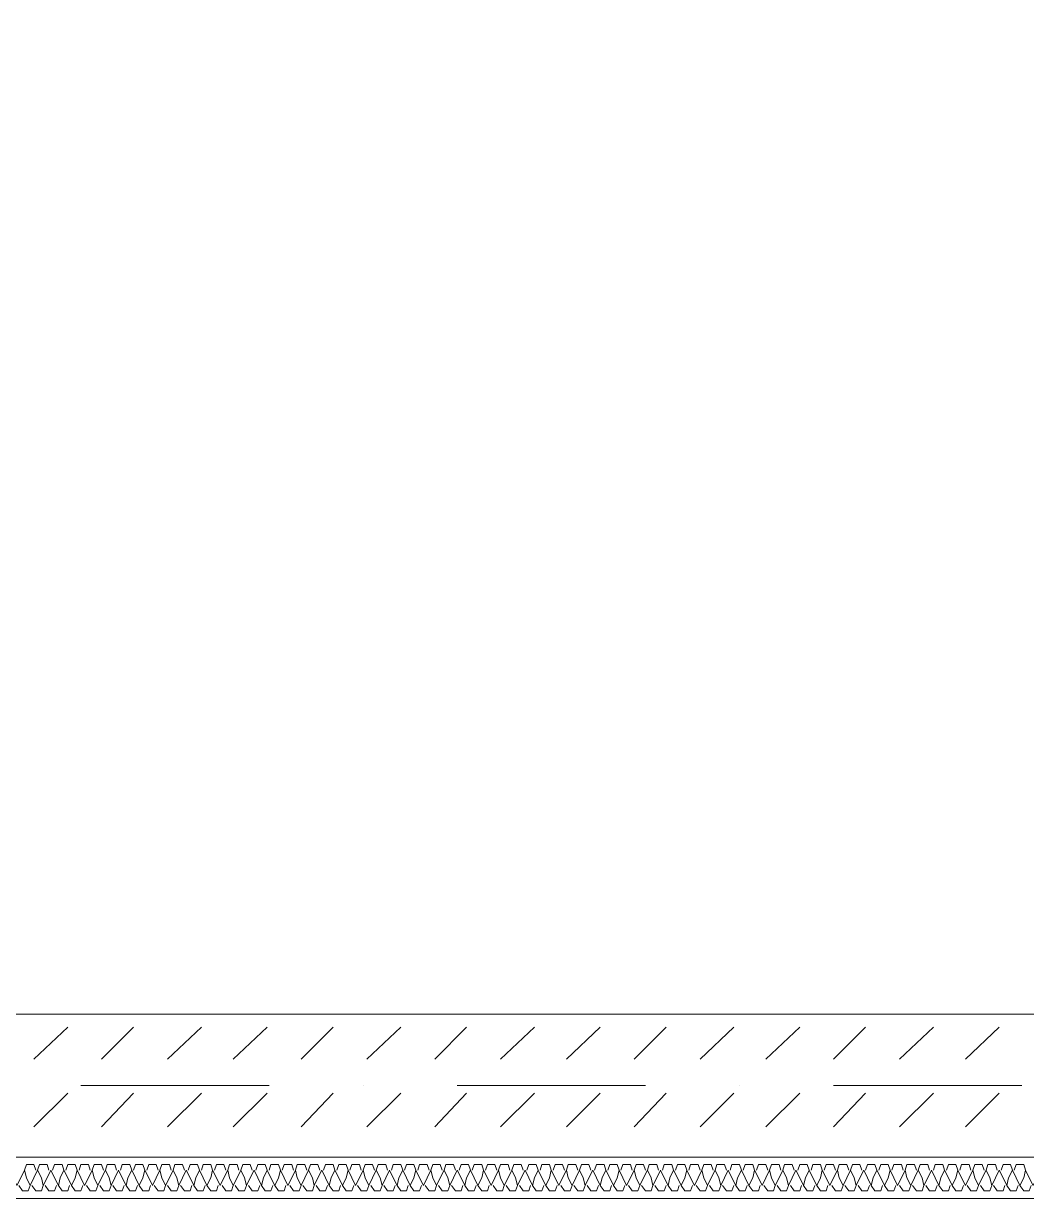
# Model space of a CAD drawing. Header units: millimetres. Extents: x 440 to 72591, y -28954 to 25941.
# Drawn here: x 6207 to 7899, y 7018 to 9000 of the extents above; entities that cross this region are included whole.
import ezdxf

# ---------------------------------------------------------------- set-up
doc = ezdxf.new("R2010")
doc.units = ezdxf.units.MM
doc.layers.add('podkład', color=7, linetype='Continuous')

msp = doc.modelspace()

# ---------------------------------------------------------------- linework, layer by layer
at = {"layer": 'podkład', "color": 7, "lineweight": 5, "transparency": 33554572}
msp.add_lwpolyline([(22210.8, 21057.8), (22210.8, 21127.6), (22141, 21127.6), (22141, 21197.5), (4503.3, 21197.5), (4503.3, 13018.4), (4903.3, 13018.4), (4903.3, 7017.5), (10221.6, 7017.5), (10221.6, 7087.4), (11021.8, 7087.4), (11021.8, 7017.5), (11682.2, 7017.5), (11682.2, 7516), (14581, 7516), (14581, 8516.1), (17102.1, 8516.1), (17102.1, 7516), (18410.2, 7516)], dxfattribs=at)
at = {"layer": 'podkład', "color": 1, "lineweight": 5, "transparency": 33554572}
msp.add_lwpolyline([(5211.3, 7328.7), (5211.3, 13088.3), (8611.9, 13088.3), (8611.9, 13656.6), (8370.5, 13656.6), (8370.5, 13326.4), (4811.3, 13326.4), (4811.3, 13707.4), (4573.1, 13707.4), (4573.1, 13088.3), (4973.2, 13088.3), (4973.2, 7087.4), (10221.6, 7087.4), (10221.6, 7328.7)], close=True, dxfattribs=at)
at = {"layer": 'podkład', "color": 8, "lineweight": 5, "true_color": 0x808080, "transparency": 33554572}
for points in [[(6224.2, 7252.5), (6281.3, 7306.4)], [(6338.5, 7252.5), (6392.5, 7306.4)], [(6449.6, 7252.5), (6506.8, 7306.4)], [(6560.7, 7252.5), (6617.9, 7306.4)], [(6675, 7252.5), (6729, 7306.4)], [(6786.2, 7252.5), (6843.3, 7306.4)], [(6900.5, 7252.5), (6954.4, 7306.4)], [(7011.6, 7252.5), (7068.8, 7306.4)], [(7122.7, 7252.5), (7179.9, 7306.4)], [(7237, 7252.5), (7291, 7306.4)], [(7348.2, 7252.5), (7405.3, 7306.4)], [(7459.3, 7252.5), (7516.4, 7306.4)], [(7573.6, 7252.5), (7627.6, 7306.4)], [(7684.7, 7252.5), (7741.9, 7306.4)], [(7795.9, 7252.5), (7853, 7306.4)], [(6224.2, 7138.2), (6281.3, 7195.3)], [(6338.5, 7138.2), (6392.5, 7195.3)], [(6449.6, 7138.2), (6506.8, 7195.3)], [(6560.7, 7138.2), (6617.9, 7195.3)], [(6675, 7138.2), (6729, 7195.3)], [(6786.2, 7138.2), (6843.3, 7195.3)], [(6900.5, 7138.2), (6954.4, 7195.3)], [(7011.6, 7138.2), (7068.8, 7195.3)], [(7122.7, 7138.2), (7179.9, 7195.3)], [(7237, 7138.2), (7291, 7195.3)], [(7348.2, 7138.2), (7405.3, 7195.3)], [(7459.3, 7138.2), (7516.4, 7195.3)], [(7573.6, 7138.2), (7627.6, 7195.3)], [(7684.7, 7138.2), (7741.9, 7195.3)], [(7795.9, 7138.2), (7853, 7195.3)]]:
    msp.add_lwpolyline(points, dxfattribs=at)
at = {"layer": 'podkład', "color": 6, "lineweight": 5, "transparency": 33554572}
for points in [[(6303.6, 7208), (6621.1, 7208)], [(6779.8, 7208), (6779.8, 7208)], [(6938.6, 7208), (7256.1, 7208)], [(7414.8, 7208), (7414.8, 7208)], [(7573.6, 7208), (7891.1, 7208)]]:
    msp.add_lwpolyline(points, dxfattribs=at)
at = {"layer": 'podkład', "color": 4, "lineweight": 5, "transparency": 33554572}
for points in [[(6182.9, 7065.1), (6189.2, 7052.4), (6195.6, 7039.7), (6202, 7052.4), (6208.3, 7065.1), (6211.5, 7052.4), (6217.8, 7039.7), (6214.7, 7030.2), (6205.1, 7030.2), (6198.8, 7039.7)], [(6227.4, 7065.1), (6224.2, 7074.7), (6211.5, 7074.7), (6208.3, 7065.1)], [(6221, 7039.7), (6227.4, 7030.2), (6236.9, 7030.2), (6240.1, 7039.7), (6236.9, 7052.4), (6230.5, 7065.1), (6224.2, 7052.4), (6217.8, 7039.7)], [(6249.6, 7065.1), (6246.4, 7074.7), (6233.7, 7074.7), (6230.5, 7065.1)], [(6284.5, 7039.7), (6281.3, 7030.2), (6271.8, 7030.2), (6265.5, 7039.7), (6259.1, 7052.4), (6252.8, 7065.1), (6246.4, 7052.4), (6240.1, 7039.7)], [(6265.5, 7039.7), (6268.6, 7052.4), (6275, 7065.1), (6271.8, 7074.7), (6259.1, 7074.7), (6255.9, 7065.1)], [(6275, 7065.1), (6281.3, 7052.4), (6287.7, 7039.7), (6294, 7030.2), (6303.6, 7030.2), (6306.7, 7039.7)], [(6287.7, 7039.7), (6294, 7052.4), (6297.2, 7065.1), (6294, 7074.7), (6281.3, 7074.7), (6278.2, 7065.1)], [(6297.2, 7065.1), (6303.6, 7052.4), (6309.9, 7039.7), (6316.3, 7052.4), (6322.6, 7065.1), (6325.8, 7052.4), (6332.1, 7039.7), (6329, 7030.2), (6319.4, 7030.2), (6313.1, 7039.7)], [(6319.4, 7065.1), (6316.3, 7074.7), (6303.6, 7074.7), (6300.4, 7065.1)], [(6341.7, 7065.1), (6338.5, 7074.7), (6325.8, 7074.7), (6322.6, 7065.1)], [(6335.3, 7039.7), (6341.7, 7030.2), (6351.2, 7030.2), (6354.4, 7039.7), (6351.2, 7052.4), (6344.8, 7065.1), (6338.5, 7052.4), (6332.1, 7039.7)], [(6363.9, 7065.1), (6360.7, 7074.7), (6348, 7074.7), (6344.8, 7065.1)], [(6398.8, 7039.7), (6395.6, 7030.2), (6386.1, 7030.2), (6379.8, 7039.7), (6373.4, 7052.4), (6367.1, 7065.1), (6360.7, 7052.4), (6354.4, 7039.7)], [(6379.8, 7039.7), (6382.9, 7052.4), (6389.3, 7065.1), (6386.1, 7074.7), (6373.4, 7074.7), (6370.2, 7065.1)], [(6389.3, 7065.1), (6395.6, 7052.4), (6402, 7039.7), (6408.3, 7030.2), (6417.9, 7030.2), (6421, 7039.7)], [(6402, 7039.7), (6408.3, 7052.4), (6411.5, 7065.1), (6408.3, 7074.7), (6395.6, 7074.7), (6392.5, 7065.1)], [(6411.5, 7065.1), (6417.9, 7052.4), (6424.2, 7039.7), (6430.6, 7052.4), (6436.9, 7065.1), (6440.1, 7052.4), (6446.4, 7039.7), (6443.3, 7030.2), (6433.7, 7030.2), (6427.4, 7039.7)], [(6433.7, 7065.1), (6430.6, 7074.7), (6417.9, 7074.7), (6414.7, 7065.1)], [(6456, 7065.1), (6452.8, 7074.7), (6440.1, 7074.7), (6436.9, 7065.1)], [(6449.6, 7039.7), (6456, 7030.2), (6465.5, 7030.2), (6468.7, 7039.7), (6465.5, 7052.4), (6459.1, 7065.1), (6452.8, 7052.4), (6446.4, 7039.7)], [(6478.2, 7065.1), (6475, 7074.7), (6462.3, 7074.7), (6459.1, 7065.1)], [(6513.1, 7039.7), (6509.9, 7030.2), (6500.4, 7030.2), (6494.1, 7039.7), (6487.7, 7052.4), (6481.4, 7065.1), (6475, 7052.4), (6468.7, 7039.7)], [(6494.1, 7039.7), (6497.2, 7052.4), (6503.6, 7065.1), (6500.4, 7074.7), (6487.7, 7074.7), (6484.5, 7065.1)], [(6503.6, 7065.1), (6509.9, 7052.4), (6516.3, 7039.7), (6522.6, 7030.2), (6532.2, 7030.2), (6535.3, 7039.7)], [(6516.3, 7039.7), (6522.6, 7052.4), (6525.8, 7065.1), (6522.6, 7074.7), (6509.9, 7074.7), (6506.8, 7065.1)], [(6525.8, 7065.1), (6532.2, 7052.4), (6538.5, 7039.7), (6544.9, 7052.4), (6551.2, 7065.1), (6554.4, 7052.4), (6560.7, 7039.7), (6557.6, 7030.2), (6548, 7030.2), (6541.7, 7039.7)], [(6548, 7065.1), (6544.9, 7074.7), (6532.2, 7074.7), (6529, 7065.1)], [(6570.3, 7065.1), (6567.1, 7074.7), (6554.4, 7074.7), (6551.2, 7065.1)], [(6563.9, 7039.7), (6570.3, 7030.2), (6579.8, 7030.2), (6583, 7039.7), (6579.8, 7052.4), (6573.4, 7065.1), (6567.1, 7052.4), (6560.7, 7039.7)], [(6592.5, 7065.1), (6589.3, 7074.7), (6576.6, 7074.7), (6573.4, 7065.1)], [(6627.4, 7039.7), (6624.2, 7030.2), (6614.7, 7030.2), (6608.4, 7039.7), (6602, 7052.4), (6595.7, 7065.1), (6589.3, 7052.4), (6583, 7039.7)], [(6608.4, 7039.7), (6611.5, 7052.4), (6617.9, 7065.1), (6614.7, 7074.7), (6602, 7074.7), (6598.8, 7065.1)], [(6617.9, 7065.1), (6624.2, 7052.4), (6630.6, 7039.7), (6636.9, 7030.2), (6646.5, 7030.2), (6649.6, 7039.7)], [(6630.6, 7039.7), (6636.9, 7052.4), (6640.1, 7065.1), (6636.9, 7074.7), (6624.2, 7074.7), (6621.1, 7065.1)], [(6640.1, 7065.1), (6646.5, 7052.4), (6652.8, 7039.7), (6659.2, 7052.4), (6665.5, 7065.1), (6668.7, 7052.4), (6675, 7039.7), (6671.9, 7030.2), (6662.3, 7030.2), (6656, 7039.7)], [(6662.3, 7065.1), (6659.2, 7074.7), (6646.5, 7074.7), (6643.3, 7065.1)], [(6684.6, 7065.1), (6681.4, 7074.7), (6668.7, 7074.7), (6665.5, 7065.1)], [(6678.2, 7039.7), (6684.6, 7030.2), (6694.1, 7030.2), (6697.3, 7039.7), (6694.1, 7052.4), (6687.7, 7065.1), (6681.4, 7052.4), (6675, 7039.7)], [(6706.8, 7065.1), (6703.6, 7074.7), (6690.9, 7074.7), (6687.7, 7065.1)], [(6741.7, 7039.7), (6738.5, 7030.2), (6729, 7030.2), (6722.7, 7039.7), (6716.3, 7052.4), (6710, 7065.1), (6703.6, 7052.4), (6697.3, 7039.7)], [(6722.7, 7039.7), (6725.8, 7052.4), (6732.2, 7065.1), (6729, 7074.7), (6716.3, 7074.7), (6713.1, 7065.1)], [(6732.2, 7065.1), (6738.5, 7052.4), (6744.9, 7039.7), (6751.2, 7030.2), (6760.8, 7030.2), (6763.9, 7039.7)], [(6744.9, 7039.7), (6751.2, 7052.4), (6754.4, 7065.1), (6751.2, 7074.7), (6738.5, 7074.7), (6735.4, 7065.1)], [(6754.4, 7065.1), (6760.8, 7052.4), (6767.1, 7039.7), (6773.5, 7052.4), (6779.8, 7065.1), (6783, 7052.4), (6789.3, 7039.7), (6786.2, 7030.2), (6776.6, 7030.2), (6770.3, 7039.7)], [(6776.6, 7065.1), (6773.5, 7074.7), (6760.8, 7074.7), (6757.6, 7065.1)], [(6798.9, 7065.1), (6795.7, 7074.7), (6783, 7074.7), (6779.8, 7065.1)], [(6792.5, 7039.7), (6798.9, 7030.2), (6808.4, 7030.2), (6811.6, 7039.7), (6808.4, 7052.4), (6802, 7065.1), (6795.7, 7052.4), (6789.3, 7039.7)], [(6821.1, 7065.1), (6817.9, 7074.7), (6805.2, 7074.7), (6802, 7065.1)], [(6856, 7039.7), (6852.8, 7030.2), (6843.3, 7030.2), (6837, 7039.7), (6830.6, 7052.4), (6824.3, 7065.1), (6817.9, 7052.4), (6811.6, 7039.7)], [(6837, 7039.7), (6840.1, 7052.4), (6846.5, 7065.1), (6843.3, 7074.7), (6830.6, 7074.7), (6827.4, 7065.1)], [(6846.5, 7065.1), (6852.8, 7052.4), (6859.2, 7039.7), (6865.5, 7030.2), (6875.1, 7030.2), (6878.2, 7039.7)], [(6859.2, 7039.7), (6865.5, 7052.4), (6868.7, 7065.1), (6865.5, 7074.7), (6852.8, 7074.7), (6849.7, 7065.1)], [(6868.7, 7065.1), (6875.1, 7052.4), (6881.4, 7039.7), (6887.8, 7052.4), (6894.1, 7065.1), (6897.3, 7052.4), (6903.6, 7039.7), (6900.5, 7030.2), (6890.9, 7030.2), (6884.6, 7039.7)], [(6890.9, 7065.1), (6887.8, 7074.7), (6875.1, 7074.7), (6871.9, 7065.1)], [(6913.2, 7065.1), (6910, 7074.7), (6897.3, 7074.7), (6894.1, 7065.1)], [(6906.8, 7039.7), (6913.2, 7030.2), (6922.7, 7030.2), (6925.9, 7039.7), (6922.7, 7052.4), (6916.3, 7065.1), (6910, 7052.4), (6903.6, 7039.7)], [(6935.4, 7065.1), (6932.2, 7074.7), (6919.5, 7074.7), (6916.3, 7065.1)], [(6970.3, 7039.7), (6967.2, 7030.2), (6957.6, 7030.2), (6951.3, 7039.7), (6944.9, 7052.4), (6938.6, 7065.1), (6932.2, 7052.4), (6925.9, 7039.7)], [(6951.3, 7039.7), (6954.4, 7052.4), (6960.8, 7065.1), (6957.6, 7074.7), (6944.9, 7074.7), (6941.7, 7065.1)], [(6960.8, 7065.1), (6967.2, 7052.4), (6973.5, 7039.7), (6979.8, 7030.2), (6989.4, 7030.2), (6992.5, 7039.7)], [(6973.5, 7039.7), (6979.8, 7052.4), (6983, 7065.1), (6979.8, 7074.7), (6967.2, 7074.7), (6964, 7065.1)], [(6983, 7065.1), (6989.4, 7052.4), (6995.7, 7039.7), (7002.1, 7052.4), (7008.4, 7065.1), (7011.6, 7052.4), (7018, 7039.7), (7014.8, 7030.2), (7005.2, 7030.2), (6998.9, 7039.7)], [(7005.2, 7065.1), (7002.1, 7074.7), (6989.4, 7074.7), (6986.2, 7065.1)], [(7027.5, 7065.1), (7024.3, 7074.7), (7011.6, 7074.7), (7008.4, 7065.1)], [(7021.1, 7039.7), (7027.5, 7030.2), (7037, 7030.2), (7040.2, 7039.7), (7037, 7052.4), (7030.7, 7065.1), (7024.3, 7052.4), (7018, 7039.7)], [(7049.7, 7065.1), (7046.5, 7074.7), (7033.8, 7074.7), (7030.7, 7065.1)], [(7084.6, 7039.7), (7081.5, 7030.2), (7071.9, 7030.2), (7065.6, 7039.7), (7059.2, 7052.4), (7052.9, 7065.1), (7046.5, 7052.4), (7040.2, 7039.7)], [(7065.6, 7039.7), (7068.8, 7052.4), (7075.1, 7065.1), (7071.9, 7074.7), (7059.2, 7074.7), (7056.1, 7065.1)], [(7075.1, 7065.1), (7081.5, 7052.4), (7087.8, 7039.7), (7094.2, 7030.2), (7103.7, 7030.2), (7106.9, 7039.7)], [(7087.8, 7039.7), (7094.2, 7052.4), (7097.3, 7065.1), (7094.2, 7074.7), (7081.5, 7074.7), (7078.3, 7065.1)], [(7097.3, 7065.1), (7103.7, 7052.4), (7110, 7039.7), (7116.4, 7052.4), (7122.7, 7065.1), (7125.9, 7052.4), (7132.3, 7039.7), (7129.1, 7030.2), (7119.6, 7030.2), (7113.2, 7039.7)], [(7119.6, 7065.1), (7116.4, 7074.7), (7103.7, 7074.7), (7100.5, 7065.1)], [(7141.8, 7065.1), (7138.6, 7074.7), (7125.9, 7074.7), (7122.7, 7065.1)], [(7135.4, 7039.7), (7141.8, 7030.2), (7151.3, 7030.2), (7154.5, 7039.7), (7151.3, 7052.4), (7145, 7065.1), (7138.6, 7052.4), (7132.3, 7039.7)], [(7164, 7065.1), (7160.8, 7074.7), (7148.1, 7074.7), (7145, 7065.1)], [(7198.9, 7039.7), (7195.8, 7030.2), (7186.2, 7030.2), (7179.9, 7039.7), (7173.5, 7052.4), (7167.2, 7065.1), (7160.8, 7052.4), (7154.5, 7039.7)], [(7179.9, 7039.7), (7183.1, 7052.4), (7189.4, 7065.1), (7186.2, 7074.7), (7173.5, 7074.7), (7170.4, 7065.1)], [(7189.4, 7065.1), (7195.8, 7052.4), (7202.1, 7039.7), (7208.5, 7030.2), (7218, 7030.2), (7221.2, 7039.7)], [(7202.1, 7039.7), (7208.5, 7052.4), (7211.6, 7065.1), (7208.5, 7074.7), (7195.8, 7074.7), (7192.6, 7065.1)], [(7211.6, 7065.1), (7218, 7052.4), (7224.3, 7039.7), (7230.7, 7052.4), (7237, 7065.1), (7240.2, 7052.4), (7246.6, 7039.7), (7243.4, 7030.2), (7233.9, 7030.2), (7227.5, 7039.7)], [(7233.9, 7065.1), (7230.7, 7074.7), (7218, 7074.7), (7214.8, 7065.1)], [(7256.1, 7065.1), (7252.9, 7074.7), (7240.2, 7074.7), (7237, 7065.1)], [(7249.7, 7039.7), (7256.1, 7030.2), (7265.6, 7030.2), (7268.8, 7039.7), (7265.6, 7052.4), (7259.3, 7065.1), (7252.9, 7052.4), (7246.6, 7039.7)], [(7278.3, 7065.1), (7275.1, 7074.7), (7262.4, 7074.7), (7259.3, 7065.1)], [(7313.2, 7039.7), (7310.1, 7030.2), (7300.5, 7030.2), (7294.2, 7039.7), (7287.8, 7052.4), (7281.5, 7065.1), (7275.1, 7052.4), (7268.8, 7039.7)], [(7294.2, 7039.7), (7297.4, 7052.4), (7303.7, 7065.1), (7300.5, 7074.7), (7287.8, 7074.7), (7284.7, 7065.1)], [(7303.7, 7065.1), (7310.1, 7052.4), (7316.4, 7039.7), (7322.8, 7030.2), (7332.3, 7030.2), (7335.5, 7039.7)], [(7316.4, 7039.7), (7322.8, 7052.4), (7325.9, 7065.1), (7322.8, 7074.7), (7310.1, 7074.7), (7306.9, 7065.1)], [(7325.9, 7065.1), (7332.3, 7052.4), (7338.6, 7039.7), (7345, 7052.4), (7351.3, 7065.1), (7354.5, 7052.4), (7360.9, 7039.7), (7357.7, 7030.2), (7348.2, 7030.2), (7341.8, 7039.7)], [(7348.2, 7065.1), (7345, 7074.7), (7332.3, 7074.7), (7329.1, 7065.1)], [(7370.4, 7065.1), (7367.2, 7074.7), (7354.5, 7074.7), (7351.3, 7065.1)], [(7364, 7039.7), (7370.4, 7030.2), (7379.9, 7030.2), (7383.1, 7039.7), (7379.9, 7052.4), (7373.6, 7065.1), (7367.2, 7052.4), (7360.9, 7039.7)], [(7392.6, 7065.1), (7389.4, 7074.7), (7376.7, 7074.7), (7373.6, 7065.1)], [(7427.5, 7039.7), (7424.4, 7030.2), (7414.8, 7030.2), (7408.5, 7039.7), (7402.1, 7052.4), (7395.8, 7065.1), (7389.4, 7052.4), (7383.1, 7039.7)], [(7408.5, 7039.7), (7411.7, 7052.4), (7418, 7065.1), (7414.8, 7074.7), (7402.1, 7074.7), (7399, 7065.1)], [(7418, 7065.1), (7424.4, 7052.4), (7430.7, 7039.7), (7437.1, 7030.2), (7446.6, 7030.2), (7449.8, 7039.7)], [(7430.7, 7039.7), (7437.1, 7052.4), (7440.2, 7065.1), (7437.1, 7074.7), (7424.4, 7074.7), (7421.2, 7065.1)], [(7440.2, 7065.1), (7446.6, 7052.4), (7452.9, 7039.7), (7459.3, 7052.4), (7465.6, 7065.1), (7468.8, 7052.4), (7475.2, 7039.7), (7472, 7030.2), (7462.5, 7030.2), (7456.1, 7039.7)], [(7462.5, 7065.1), (7459.3, 7074.7), (7446.6, 7074.7), (7443.4, 7065.1)], [(7484.7, 7065.1), (7481.5, 7074.7), (7468.8, 7074.7), (7465.6, 7065.1)], [(7478.3, 7039.7), (7484.7, 7030.2), (7494.2, 7030.2), (7497.4, 7039.7), (7494.2, 7052.4), (7487.9, 7065.1), (7481.5, 7052.4), (7475.2, 7039.7)], [(7506.9, 7065.1), (7503.7, 7074.7), (7491, 7074.7), (7487.9, 7065.1)], [(7541.8, 7039.7), (7538.7, 7030.2), (7529.1, 7030.2), (7522.8, 7039.7), (7516.4, 7052.4), (7510.1, 7065.1), (7503.7, 7052.4), (7497.4, 7039.7)], [(7522.8, 7039.7), (7526, 7052.4), (7532.3, 7065.1), (7529.1, 7074.7), (7516.4, 7074.7), (7513.3, 7065.1)], [(7532.3, 7065.1), (7538.7, 7052.4), (7545, 7039.7), (7551.4, 7030.2), (7560.9, 7030.2), (7564.1, 7039.7)], [(7545, 7039.7), (7551.4, 7052.4), (7554.5, 7065.1), (7551.4, 7074.7), (7538.7, 7074.7), (7535.5, 7065.1)], [(7554.5, 7065.1), (7560.9, 7052.4), (7567.2, 7039.7), (7573.6, 7052.4), (7579.9, 7065.1), (7583.1, 7052.4), (7589.5, 7039.7), (7586.3, 7030.2), (7576.8, 7030.2), (7570.4, 7039.7)], [(7576.8, 7065.1), (7573.6, 7074.7), (7560.9, 7074.7), (7557.7, 7065.1)], [(7599, 7065.1), (7595.8, 7074.7), (7583.1, 7074.7), (7579.9, 7065.1)], [(7592.6, 7039.7), (7599, 7030.2), (7608.5, 7030.2), (7611.7, 7039.7), (7608.5, 7052.4), (7602.2, 7065.1), (7595.8, 7052.4), (7589.5, 7039.7)], [(7621.2, 7065.1), (7618, 7074.7), (7605.3, 7074.7), (7602.2, 7065.1)], [(7656.1, 7039.7), (7653, 7030.2), (7643.4, 7030.2), (7637.1, 7039.7), (7630.7, 7052.4), (7624.4, 7065.1), (7618, 7052.4), (7611.7, 7039.7)], [(7637.1, 7039.7), (7640.3, 7052.4), (7646.6, 7065.1), (7643.4, 7074.7), (7630.7, 7074.7), (7627.6, 7065.1)], [(7646.6, 7065.1), (7653, 7052.4), (7659.3, 7039.7), (7665.7, 7030.2), (7675.2, 7030.2), (7678.4, 7039.7)], [(7659.3, 7039.7), (7665.7, 7052.4), (7668.8, 7065.1), (7665.7, 7074.7), (7653, 7074.7), (7649.8, 7065.1)], [(7668.8, 7065.1), (7675.2, 7052.4), (7681.5, 7039.7), (7687.9, 7052.4), (7694.2, 7065.1), (7697.4, 7052.4), (7703.8, 7039.7), (7700.6, 7030.2), (7691.1, 7030.2), (7684.7, 7039.7)], [(7691.1, 7065.1), (7687.9, 7074.7), (7675.2, 7074.7), (7672, 7065.1)], [(7713.3, 7065.1), (7710.1, 7074.7), (7697.4, 7074.7), (7694.2, 7065.1)], [(7706.9, 7039.7), (7713.3, 7030.2), (7722.8, 7030.2), (7726, 7039.7), (7722.8, 7052.4), (7716.5, 7065.1), (7710.1, 7052.4), (7703.8, 7039.7)], [(7735.5, 7065.1), (7732.3, 7074.7), (7719.6, 7074.7), (7716.5, 7065.1)], [(7770.4, 7039.7), (7767.3, 7030.2), (7757.7, 7030.2), (7751.4, 7039.7), (7745, 7052.4), (7738.7, 7065.1), (7732.3, 7052.4), (7726, 7039.7)], [(7751.4, 7039.7), (7754.6, 7052.4), (7760.9, 7065.1), (7757.7, 7074.7), (7745, 7074.7), (7741.9, 7065.1)], [(7760.9, 7065.1), (7767.3, 7052.4), (7773.6, 7039.7), (7780, 7030.2), (7789.5, 7030.2), (7792.7, 7039.7)], [(7773.6, 7039.7), (7780, 7052.4), (7783.2, 7065.1), (7780, 7074.7), (7767.3, 7074.7), (7764.1, 7065.1)], [(7783.2, 7065.1), (7789.5, 7052.4), (7795.9, 7039.7), (7802.2, 7052.4), (7808.6, 7065.1), (7811.7, 7052.4), (7818.1, 7039.7), (7814.9, 7030.2), (7805.4, 7030.2), (7799, 7039.7)], [(7805.4, 7065.1), (7802.2, 7074.7), (7789.5, 7074.7), (7786.3, 7065.1)], [(7827.6, 7065.1), (7824.4, 7074.7), (7811.7, 7074.7), (7808.6, 7065.1)], [(7821.3, 7039.7), (7827.6, 7030.2), (7837.1, 7030.2), (7840.3, 7039.7), (7837.1, 7052.4), (7830.8, 7065.1), (7824.4, 7052.4), (7818.1, 7039.7)], [(7849.8, 7065.1), (7846.7, 7074.7), (7834, 7074.7), (7830.8, 7065.1)], [(7884.8, 7039.7), (7881.6, 7030.2), (7872.1, 7030.2), (7865.7, 7039.7), (7859.4, 7052.4), (7853, 7065.1), (7846.7, 7052.4), (7840.3, 7039.7)], [(7865.7, 7039.7), (7868.9, 7052.4), (7875.2, 7065.1), (7872.1, 7074.7), (7859.4, 7074.7), (7856.2, 7065.1)], [(7875.2, 7065.1), (7881.6, 7052.4), (7887.9, 7039.7), (7894.3, 7030.2), (7903.8, 7030.2), (7907, 7039.7)], [(7887.9, 7039.7), (7894.3, 7052.4), (7897.5, 7065.1), (7894.3, 7074.7), (7881.6, 7074.7), (7878.4, 7065.1)], [(7897.5, 7065.1), (7903.8, 7052.4), (7910.2, 7039.7), (7916.5, 7052.4), (7922.9, 7065.1), (7926, 7052.4), (7932.4, 7039.7), (7929.2, 7030.2), (7919.7, 7030.2), (7913.3, 7039.7)], [(6243.2, 7039.7), (6249.6, 7030.2), (6259.1, 7030.2), (6262.3, 7039.7)], [(6357.5, 7039.7), (6363.9, 7030.2), (6373.4, 7030.2), (6376.6, 7039.7)], [(6471.8, 7039.7), (6478.2, 7030.2), (6487.7, 7030.2), (6490.9, 7039.7)], [(6586.1, 7039.7), (6592.5, 7030.2), (6602, 7030.2), (6605.2, 7039.7)], [(6700.4, 7039.7), (6706.8, 7030.2), (6716.3, 7030.2), (6719.5, 7039.7)], [(6814.7, 7039.7), (6821.1, 7030.2), (6830.6, 7030.2), (6833.8, 7039.7)], [(6929, 7039.7), (6935.4, 7030.2), (6944.9, 7030.2), (6948.1, 7039.7)], [(7043.4, 7039.7), (7049.7, 7030.2), (7059.2, 7030.2), (7062.4, 7039.7)], [(7157.7, 7039.7), (7164, 7030.2), (7173.5, 7030.2), (7176.7, 7039.7)], [(7272, 7039.7), (7278.3, 7030.2), (7287.8, 7030.2), (7291, 7039.7)], [(7386.3, 7039.7), (7392.6, 7030.2), (7402.1, 7030.2), (7405.3, 7039.7)], [(7500.6, 7039.7), (7506.9, 7030.2), (7516.4, 7030.2), (7519.6, 7039.7)], [(7614.9, 7039.7), (7621.2, 7030.2), (7630.7, 7030.2), (7633.9, 7039.7)], [(7729.2, 7039.7), (7735.5, 7030.2), (7745, 7030.2), (7748.2, 7039.7)], [(7843.5, 7039.7), (7849.8, 7030.2), (7859.4, 7030.2), (7862.5, 7039.7)]]:
    msp.add_lwpolyline(points, dxfattribs=at)

doc.saveas('drawing.dxf')
